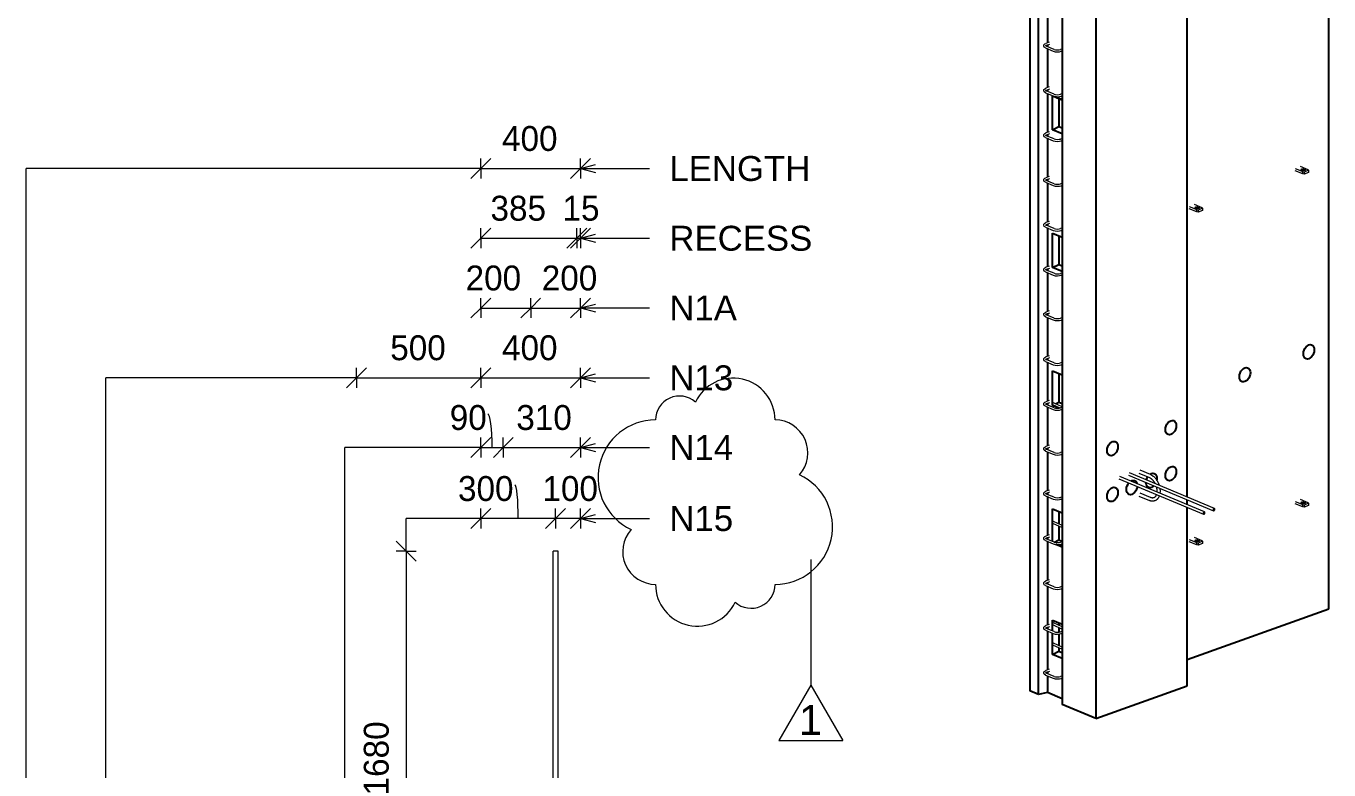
# Model space of a CAD drawing. Header units: millimetres. Extents: x -2992 to 12313, y -2035 to 19954.
# Drawn here: x 7079 to 12313, y 3842 to 6828 of the extents above; entities that cross this region are included whole.
import ezdxf

# ---------------------------------------------------------------- set-up
doc = ezdxf.new("R2010")
doc.units = ezdxf.units.MM
for name, color, linetype, lineweight in [('A-ANNO-DIMS', 211, 'Continuous', 9), ('A-ANNO-DIMS-40', 211, 'Continuous', 9), ('A-DETL-MBND', 5, 'Continuous', 18), ('A-GENM', 13, 'Continuous', 18), ('A-WALL', 113, 'Continuous', 25), ('G-ANNO-REVC', 71, 'Continuous', 9), ('G-ANNO-REVC-IDEN', 71, 'Continuous', 9), ('G-ANNO-TEXT', 231, 'Continuous', 9), ('S-RBAR', 171, 'Continuous', 18)]:
    doc.layers.add(name, color=color, linetype=linetype, lineweight=lineweight)
doc.styles.add('Arial_2', font='arial.ttf', dxfattribs={"height": 100})
doc.styles.add('Arial_3', font='arial.ttf', dxfattribs={"height": 120})
doc.styles.add('Nirmala UI Semilight_2', font='NirmalaS.ttf', dxfattribs={"height": 100})
doc.dimstyles.new('Arrow_Filled_-_2_5_NI_UI_2', dxfattribs={"dimscale": 304.8, "dimtxt": 104.736395, "dimasz": 0.262467, "dimexe": 0.131234, "dimexo": 0.0625, "dimgap": 0.131234, "dimtad": 1, "dimdec": 0, "dimzin": 0, "dimdsep": 46, "dimtxsty": 'Nirmala UI Semilight_2', "dimblk1": 'OBLIQUE', "dimblk2": 'OBLIQUE', "dimsah": 1, "dimcen": 0.09, "dimazin": 0, "dimtfac": 1, "dimtdec": 4, "dimtix": 1, "dimtmove": 1, "dimatfit": 3, "dimfxl": 0.131234, "dimfxlon": 1, "dimtvp": 1, "dimtolj": 1, "dimtzin": 0, "dimarcsym": 2})
doc.dimstyles.new('Arrow_Filled_-_2_5_NI_UI_3', dxfattribs={"dimscale": 304.8, "dimtxt": 104.736395, "dimasz": 0.262467, "dimexe": 0.131234, "dimexo": 0.0625, "dimgap": 0.131234, "dimtad": 1, "dimdec": 0, "dimzin": 0, "dimdsep": 46, "dimtxsty": 'Nirmala UI Semilight_2', "dimblk1": 'OBLIQUE', "dimblk2": 'OBLIQUE', "dimsah": 1, "dimcen": 0.09, "dimazin": 0, "dimtfac": 1, "dimtdec": 4, "dimtix": 1, "dimtmove": 0, "dimatfit": 3, "dimfxl": 0.131234, "dimfxlon": 1, "dimtvp": 1, "dimtolj": 1, "dimtzin": 0, "dimarcsym": 2})
doc.dimstyles.new('Arrow_Filled_-_2_5_NI_UI_4', dxfattribs={"dimscale": 304.8, "dimtxt": 104.736395, "dimasz": 0.262467, "dimexe": 0.131234, "dimexo": 0.0625, "dimgap": 0.131234, "dimtad": 1, "dimdec": 0, "dimzin": 0, "dimdsep": 46, "dimtxsty": 'Nirmala UI Semilight_2', "dimblk1": 'OBLIQUE', "dimblk2": 'OBLIQUE', "dimsah": 1, "dimcen": 0.09, "dimazin": 0, "dimtfac": 1, "dimtdec": 4, "dimtix": 1, "dimtmove": 2, "dimatfit": 3, "dimfxl": 0.131234, "dimfxlon": 1, "dimtvp": 1, "dimtolj": 1, "dimtzin": 0, "dimarcsym": 2})

# ---------------------------------------------------------------- blocks, each defined once
blk = doc.blocks.new('Rebar Bar - Part 3166313199-431004-3D Ortho')
at = {"layer": 'S-RBAR'}
for p, q in [((-11428.7, 8201.2), (-11441.6, 8196.6)), ((-11438.9, 8189.1), (-11426, 8193.7))]:
    blk.add_line(p, q, dxfattribs=at)
blk = doc.blocks.new('Rebar Bar - Part 2227165887-431004-3D Ortho')
at = {"layer": 'S-RBAR'}
for points in [[(-11442.9, 8178.2, 0), (-11447.9, 8181.2, 0), (-11450.4, 8185.3, 0), (-11449.8, 8190.5, 0), (-11446.3, 8194.3, 0), (-11441.6, 8196.6, 0)], [(-11442.7, 8186.8, 0), (-11441.5, 8187.9, 0), (-11438.9, 8189.1, 0)], [(-11442.7, 8187.5, 0), (-11441.5, 8186.4, 0), (-11439.8, 8185.6, 0)]]:
    blk.add_polyline3d(points, dxfattribs=at)
blk = doc.blocks.new('Rebar Bar - Part 981547073-431004-3D Ortho')
at = {"layer": 'S-RBAR'}
for p, q in [((-11442.9, 8178.2), (-11411.7, 8165.1)), ((-11408.6, 8172.5), (-11439.8, 8185.6))]:
    blk.add_line(p, q, dxfattribs=at)
blk = doc.blocks.new('Rebar Bar - Part 2227165887-V2-3D Ortho')
at = {"layer": 'S-RBAR'}
for points in [[(-11411.7, 8165.1, 0), (-11404.3, 8163, 0), (-11395.2, 8162.3, 0), (-11386.2, 8163.1, 0), (-11380.5, 8164.6, 0)], [(-11408.6, 8172.5, 0), (-11403.2, 8171, 0), (-11395.7, 8170.3, 0), (-11388, 8170.9, 0), (-11383.2, 8172.1, 0)]]:
    blk.add_polyline3d(points, dxfattribs=at)
blk = doc.blocks.new('Rebar Bar - Part 3131074535-431004-3D Ortho')
at = {"layer": 'S-RBAR'}
for p, q in [((-11376.4, 8174.6), (-11383.2, 8172.1)), ((-11380.5, 8164.6), (-11376.4, 8166.1))]:
    blk.add_line(p, q, dxfattribs=at)
blk = doc.blocks.new('Rebar Bar - Part 976996165-431004-3D Ortho')
at = {"layer": 'S-RBAR'}
for p, q in [((-11414.9, 4831.6), (-11376.4, 4814.1)), ((-11376.4, 4822.9), (-11410.4, 4838.3))]:
    blk.add_line(p, q, dxfattribs=at)
blk = doc.blocks.new('Rebar Bar - Part 976996165-V3-3D Ortho')
at = {"layer": 'S-RBAR'}
blk.add_line((-11376.4, 4741.6), (-11387.9, 4746.8), dxfattribs=at)
blk = doc.blocks.new('Rebar Bar - Part 976996165-V6-3D Ortho')
at = {"layer": 'S-RBAR'}
for p, q in [((-11414.9, 5308.1), (-11385.3, 5294.7)), ((-11376.4, 5299.4), (-11410.4, 5314.9))]:
    blk.add_line(p, q, dxfattribs=at)
blk = doc.blocks.new('Rebar Bar - Part 976996165-V7-3D Ortho')
at = {"layer": 'S-RBAR'}
blk.add_line((-11414.9, 6546), (-11376.4, 6528.5), dxfattribs=at)
blk = doc.blocks.new('Rebar Bar - Part 2012812560-431004-3D Ortho')
at = {"layer": 'S-RBAR'}
for p, q in [((-11378, 4874.8), (-11378, 4818.8)), ((-11378, 4815.6), (-11378, 4757.8)), ((-11378, 4749.3), (-11378, 4737.4)), ((-11378, 4427.7), (-11378, 4412)), ((-11378, 4408.9), (-11378, 4398.2)), ((-11378, 4389.7), (-11378, 4330.7)), ((-11378, 4327.4), (-11378, 4289.8))]:
    blk.add_line(p, q, dxfattribs=at)
blk = doc.blocks.new('RR spread anchor face based - RR-SA-2_5-150-1726819-3D Ortho')
at = {"layer": 'A-GENM'}
for p, q in [((-10866.1, 8385), (-10835.6, 8372.2)), ((-10835.6, 8363), (-10866.1, 8375.8)), ((-10813.5, 8380.1), (-10844.1, 8392.9)), ((-10836.8, 8377.3), (-10840.9, 8379)), ((-10830.6, 8382.7), (-10826.5, 8381)), ((-10830.3, 8371.4), (-10812, 8378)), ((-10812, 8378), (-10813.5, 8380.1)), ((-10812, 8378), (-10812, 8368.8)), ((-10835.6, 8372.2), (-10830.3, 8371.4)), ((-10835.6, 8363), (-10835.6, 8372.2)), ((-10830.3, 8362.2), (-10835.6, 8363)), ((-10830.3, 8371.4), (-10830.3, 8362.2)), ((-10812, 8368.8), (-10830.3, 8362.2))]:
    blk.add_line(p, q, dxfattribs=at)
for points in [[(-10840.9, 8379, 0), (-10841.9, 8379.6, 0), (-10842.6, 8380.3, 0), (-10842.7, 8381, 0), (-10842.4, 8381.7, 0), (-10841.7, 8382.3, 0), (-10840.5, 8382.8, 0), (-10839, 8383.3, 0), (-10837.3, 8383.5, 0), (-10835.5, 8383.6, 0), (-10833.7, 8383.4, 0), (-10832, 8383.1, 0), (-10830.6, 8382.7, 0)], [(-10824.7, 8379, 0), (-10825, 8378.3, 0), (-10825.7, 8377.7, 0), (-10826.9, 8377.2, 0), (-10828.4, 8376.7, 0), (-10830.1, 8376.5, 0), (-10831.9, 8376.4, 0), (-10833.7, 8376.6, 0), (-10835.4, 8376.8, 0), (-10836.8, 8377.3, 0)], [(-10826.5, 8381, 0), (-10825.5, 8380.4, 0), (-10824.8, 8379.7, 0)]]:
    blk.add_polyline3d(points, dxfattribs=at)
blk = doc.blocks.new('12_7Ø_ Lifting Insert_COLUMN - 12_9Ø Lifting insert-V10-3D Ortho')
at = {"layer": 'A-GENM'}
for p, q in [((-11067.5, 5032.7), (-11025.6, 5015.2)), ((-11020.7, 5026.9), (-11062.5, 5044.5)), ((-11067.5, 4940.6), (-11025.6, 4923)), ((-11020.7, 4934.7), (-11062.5, 4952.3))]:
    blk.add_line(p, q, dxfattribs=at)
for points in [[(-11020.7, 5026.9, 0), (-11019.1, 5026.2, 0), (-11017.5, 5025.4, 0), (-11015.9, 5024.5, 0), (-11014.3, 5023.5, 0), (-11012.8, 5022.5, 0), (-11011.2, 5021.4, 0), (-11009.8, 5020.3, 0), (-11008.3, 5019, 0), (-11006.8, 5017.7, 0), (-11005.4, 5016.4, 0), (-11004.1, 5015, 0), (-11002.7, 5013.5, 0), (-11001.4, 5012, 0), (-11000.1, 5010.4, 0), (-10998.9, 5008.8, 0), (-10997.7, 5007.1, 0), (-10996.5, 5005.3, 0), (-10995.4, 5003.6, 0), (-10994.3, 5001.8, 0), (-10993.2, 4999.9, 0), (-10992.2, 4998, 0), (-10991.3, 4996.1, 0), (-10990.3, 4994.2, 0), (-10989.5, 4992.2, 0), (-10988.7, 4990.2, 0), (-10987.9, 4988.2, 0), (-10987.2, 4986.2, 0), (-10986.6, 4984.3, 0)], [(-11025.6, 5015.2, 0), (-11024.5, 5014.7, 0), (-11023.4, 5014.2, 0), (-11022.3, 5013.5, 0), (-11021.1, 5012.8, 0), (-11020, 5012.1, 0), (-11018.9, 5011.3, 0), (-11017.7, 5010.4, 0), (-11016.6, 5009.4, 0), (-11015.5, 5008.4, 0), (-11014.4, 5007.4, 0), (-11013.3, 5006.2, 0), (-11012.2, 5005.1, 0), (-11011.1, 5003.8, 0), (-11010.1, 5002.5, 0), (-11009.1, 5001.2, 0), (-11008.1, 4999.8, 0), (-11007.1, 4998.4, 0), (-11006.1, 4996.9, 0), (-11005.2, 4995.4, 0), (-11004.3, 4993.8, 0), (-11003.5, 4992.2, 0), (-11003, 4991.2, 0)], [(-10998, 4978.3, 0), (-10997.6, 4976.8, 0), (-10997.2, 4975.1, 0), (-10996.8, 4973.3, 0), (-10996.5, 4971.5, 0), (-10996.2, 4969.8, 0), (-10996, 4968, 0), (-10995.8, 4966.3, 0), (-10995.7, 4964.6, 0), (-10995.6, 4962.9, 0), (-10995.5, 4961.2, 0), (-10995.5, 4959.5, 0), (-10995.6, 4957.9, 0), (-10995.7, 4957.3, 0)], [(-10983.8, 4972.4, 0), (-10983.7, 4971.6, 0), (-10983.4, 4969.5, 0), (-10983.2, 4967.5, 0), (-10983, 4965.4, 0), (-10982.9, 4963.3, 0), (-10982.8, 4961.3, 0), (-10982.9, 4959.3, 0), (-10982.9, 4957.2, 0), (-10983.1, 4955.3, 0), (-10983.3, 4953.3, 0), (-10983.4, 4952.1, 0)], [(-10985.7, 4942.2, 0), (-10986.4, 4940.5, 0), (-10987, 4938.9, 0), (-10987.8, 4937.2, 0), (-10988.6, 4935.7, 0), (-10989.5, 4934.2, 0), (-10990.5, 4932.7, 0), (-10991.5, 4931.3, 0), (-10992.6, 4930, 0), (-10993.7, 4928.8, 0), (-10994.9, 4927.6, 0), (-10996.2, 4926.5, 0), (-10997.5, 4925.4, 0), (-10998.9, 4924.5, 0), (-11000.3, 4923.6, 0), (-11001.8, 4922.9, 0), (-11003.3, 4922.2, 0), (-11004.8, 4921.7, 0), (-11006.4, 4921.2, 0), (-11008.1, 4920.8, 0), (-11009.7, 4920.6, 0), (-11011.4, 4920.4, 0), (-11013, 4920.4, 0), (-11014.7, 4920.4, 0), (-11016.4, 4920.6, 0), (-11018.1, 4920.8, 0), (-11019.7, 4921.1, 0), (-11021.4, 4921.5, 0), (-11023.1, 4922.1, 0), (-11024.7, 4922.7, 0), (-11025.6, 4923, 0)], [(-10997.5, 4947.2, 0), (-10997.7, 4946.4, 0), (-10998.2, 4945.2, 0), (-10998.7, 4944, 0), (-10999.2, 4942.9, 0), (-10999.7, 4941.8, 0), (-11000.3, 4940.9, 0), (-11000.9, 4939.9, 0), (-11001.5, 4939.1, 0), (-11002.2, 4938.3, 0), (-11002.9, 4937.5, 0), (-11003.5, 4936.9, 0), (-11004.2, 4936.3, 0), (-11005, 4935.7, 0), (-11005.7, 4935.2, 0), (-11006.4, 4934.8, 0), (-11007.2, 4934.4, 0), (-11008, 4934, 0), (-11008.8, 4933.7, 0), (-11009.6, 4933.5, 0), (-11010.4, 4933.3, 0), (-11011.3, 4933.2, 0), (-11012.2, 4933.1, 0), (-11013.1, 4933.1, 0), (-11014, 4933.1, 0), (-11015, 4933.2, 0), (-11015.9, 4933.3, 0), (-11016.9, 4933.5, 0), (-11018, 4933.8, 0), (-11019, 4934.1, 0), (-11020.1, 4934.5, 0), (-11020.7, 4934.7, 0)]]:
    blk.add_polyline3d(points, dxfattribs=at)
blk = doc.blocks.new('Rebar Bar - Part 512141980-431004-3D Ortho')
at = {"layer": 'S-RBAR'}
for p, q in [((-11109.1, 5024.9), (-10768.3, 4882)), ((-10764.4, 4891.2), (-11105.2, 5034.1))]:
    blk.add_line(p, q, dxfattribs=at)
for points in [[(-10762.7, 4887.9, 0), (-10762.8, 4889.1, 0), (-10763.2, 4890, 0), (-10763.7, 4890.8, 0), (-10764.5, 4891.3, 0), (-10765.4, 4891.4, 0), (-10766.3, 4891.2, 0), (-10767.3, 4890.7, 0), (-10768.2, 4889.9, 0), (-10768.9, 4888.9, 0), (-10769.5, 4887.8, 0), (-10769.9, 4886.5, 0), (-10770, 4885.3, 0)], [(-10770, 4885.3, 0), (-10769.9, 4884.1, 0), (-10769.5, 4883.2, 0), (-10768.9, 4882.4, 0), (-10768.2, 4882, 0), (-10767.3, 4881.8, 0), (-10766.3, 4882, 0), (-10765.4, 4882.5, 0), (-10764.5, 4883.3, 0), (-10763.7, 4884.3, 0), (-10763.2, 4885.4, 0), (-10762.8, 4886.7, 0), (-10762.7, 4887.9, 0)]]:
    blk.add_polyline3d(points, dxfattribs=at)
blk = doc.blocks.new('DIMBLOCK70-Elevation Right Copy 1')
at = {"layer": 'A-ANNO-DIMS-40'}
for p, q in [((8906.1, 5135.8), (8866.1, 5095.8)), ((8906.1, 5135.8), (8946.1, 5175.8)), ((8906.1, 5135.8), (8906.1, 5175.8)), ((8906.1, 5135.8), (8996.1, 5135.8)), ((8906.1, 5135.8), (8906.1, 5095.8)), ((8996.1, 5135.8), (8956.1, 5095.8)), ((8996.1, 5135.8), (9036.1, 5175.8)), ((8996.1, 5135.8), (8996.1, 5175.8)), ((8996.1, 5135.8), (8996.1, 5095.8))]:
    blk.add_line(p, q, dxfattribs=at)
blk.add_ellipse((8933.3, 5135.8), major_axis=(0, 135.2), ratio=0.13197, start_param=4.712389, end_param=6.283185, dxfattribs=at)
at = {"layer": 'A-ANNO-DIMS-40', "color": 0, "insert": (8780.9, 5306.3), "char_height": 100, "width": 182.813, "attachment_point": 1, "line_spacing_factor": 1.142579, "style": 'Nirmala UI Semilight_2'}
blk.add_mtext('90', dxfattribs=at)
blk = doc.blocks.new('_Oblique')
at = {"color": 0, "linetype": 'ByBlock', "lineweight": -2}
blk.add_line((-0.5, -0.5), (0.5, 0.5), dxfattribs=at)
blk = doc.blocks.new('DIMBLOCK71-Elevation Right Copy 1')
at = {"layer": 'A-ANNO-DIMS-40'}
for p, q in [((8996.1, 5135.8), (8956.1, 5095.8)), ((8996.1, 5135.8), (9036.1, 5175.8)), ((8996.1, 5135.8), (8996.1, 5175.8)), ((8996.1, 5135.8), (9306.1, 5135.8)), ((8996.1, 5135.8), (8996.1, 5095.8)), ((9306.1, 5135.8), (9266.1, 5095.8)), ((9306.1, 5135.8), (9346.1, 5175.8)), ((9306.1, 5135.8), (9306.1, 5175.8)), ((9306.1, 5135.8), (9306.1, 5095.8))]:
    blk.add_line(p, q, dxfattribs=at)
at = {"layer": 'A-ANNO-DIMS-40', "color": 0, "insert": (9048.3, 5306.3), "char_height": 100, "width": 246.797, "attachment_point": 1, "line_spacing_factor": 1.142579, "style": 'Nirmala UI Semilight_2'}
blk.add_mtext('310', dxfattribs=at)
blk = doc.blocks.new('DIMBLOCK73-Elevation Right Copy 1')
at = {"layer": 'A-ANNO-DIMS-40'}
for p, q in [((8906.1, 5695.8), (8946.1, 5735.8)), ((8906.1, 5695.8), (8906.1, 5735.8)), ((9106.2, 5695.8), (9146.2, 5735.8)), ((9106.2, 5695.8), (9106.2, 5735.8)), ((8906.1, 5695.8), (8866.1, 5655.8)), ((8906.1, 5695.8), (9106.2, 5695.8)), ((8906.1, 5695.8), (8906.1, 5655.8)), ((9106.2, 5695.8), (9066.2, 5655.8)), ((9106.2, 5695.8), (9106.2, 5655.8))]:
    blk.add_line(p, q, dxfattribs=at)
at = {"layer": 'A-ANNO-DIMS-40', "color": 0, "insert": (8844.6, 5866.3), "char_height": 100, "width": 274.219, "attachment_point": 1, "line_spacing_factor": 1.142579, "style": 'Nirmala UI Semilight_2'}
blk.add_mtext('200', dxfattribs=at)
blk = doc.blocks.new('DIMBLOCK74-Elevation Right Copy 1')
at = {"layer": 'A-ANNO-DIMS-40'}
for p, q in [((9106.2, 5695.8), (9146.2, 5735.8)), ((9106.2, 5695.8), (9106.2, 5735.8)), ((9306.1, 5695.8), (9346.1, 5735.8)), ((9306.1, 5695.8), (9306.1, 5735.8)), ((9106.2, 5695.8), (9066.2, 5655.8)), ((9106.2, 5695.8), (9306.1, 5695.8)), ((9106.2, 5695.8), (9106.2, 5655.8)), ((9306.1, 5695.8), (9266.1, 5655.8)), ((9306.1, 5695.8), (9306.1, 5655.8))]:
    blk.add_line(p, q, dxfattribs=at)
at = {"layer": 'A-ANNO-DIMS-40', "color": 0, "insert": (9150.5, 5866.3), "char_height": 100, "width": 274.219, "attachment_point": 1, "line_spacing_factor": 1.142579, "style": 'Nirmala UI Semilight_2'}
blk.add_mtext('200', dxfattribs=at)
blk = doc.blocks.new('DIMBLOCK88-Elevation Right Copy 1')
at = {"layer": 'A-ANNO-DIMS-40'}
for p, q in [((8906.1, 5975.8), (8866.1, 5935.8)), ((8906.1, 5975.8), (8946.1, 6015.8)), ((8906.1, 5975.8), (8906.1, 6015.8)), ((8906.1, 5975.8), (9291.1, 5975.8)), ((8906.1, 5975.8), (8906.1, 5935.8)), ((9291.1, 5975.8), (9251.1, 5935.8)), ((9291.1, 5975.8), (9331.1, 6015.8)), ((9291.1, 5975.8), (9291.1, 6015.8)), ((9291.1, 5975.8), (9291.1, 5935.8))]:
    blk.add_line(p, q, dxfattribs=at)
at = {"layer": 'A-ANNO-DIMS-40', "color": 0, "insert": (8944.6, 6146.3), "char_height": 100, "width": 274.219, "attachment_point": 1, "line_spacing_factor": 1.142579, "style": 'Nirmala UI Semilight_2'}
blk.add_mtext('385', dxfattribs=at)
blk = doc.blocks.new('DIMBLOCK89-Elevation Right Copy 1')
at = {"layer": 'A-ANNO-DIMS-40'}
for p, q in [((9291.1, 5975.8), (9251.1, 5935.8)), ((9306.1, 5975.8), (9266.1, 5935.8)), ((9291.1, 5975.8), (9331.1, 6015.8)), ((9291.1, 5975.8), (9291.1, 6015.8)), ((9291.1, 5975.8), (9306.1, 5975.8)), ((9291.1, 5975.8), (9291.1, 5935.8)), ((9306.1, 5975.8), (9346.1, 6015.8)), ((9306.1, 5975.8), (9306.1, 6015.8)), ((9306.1, 5975.8), (9306.1, 5935.8))]:
    blk.add_line(p, q, dxfattribs=at)
at = {"layer": 'A-ANNO-DIMS-40', "color": 0, "insert": (9233.9, 6146.3), "char_height": 100, "width": 155.391, "attachment_point": 1, "line_spacing_factor": 1.142579, "style": 'Nirmala UI Semilight_2'}
blk.add_mtext('15', dxfattribs=at)
blk = doc.blocks.new('DIMBLOCK93-Elevation Right Copy 1')
at = {"layer": 'A-ANNO-DIMS-40'}
for p, q in [((8406.1, 5415.8), (8446.1, 5455.8)), ((8406.1, 5415.8), (8406.1, 5455.8)), ((8906.1, 5415.8), (8946.1, 5455.8)), ((8906.1, 5415.8), (8906.1, 5455.8)), ((8406.1, 5415.8), (8366.1, 5375.8)), ((8406.1, 5415.8), (8906.1, 5415.8)), ((8406.1, 5415.8), (8406.1, 5375.8)), ((8906.1, 5415.8), (8866.1, 5375.8)), ((8906.1, 5415.8), (8906.1, 5375.8))]:
    blk.add_line(p, q, dxfattribs=at)
at = {"layer": 'A-ANNO-DIMS-40', "color": 0, "insert": (8541.9, 5586.3), "char_height": 100, "width": 274.219, "attachment_point": 1, "line_spacing_factor": 1.142579, "style": 'Nirmala UI Semilight_2'}
blk.add_mtext('500', dxfattribs=at)
blk = doc.blocks.new('DIMBLOCK94-Elevation Right Copy 1')
at = {"layer": 'A-ANNO-DIMS-40'}
for p, q in [((8906.1, 5415.8), (8946.1, 5455.8)), ((8906.1, 5415.8), (8906.1, 5455.8)), ((9306.1, 5415.8), (9346.1, 5455.8)), ((9306.1, 5415.8), (9306.1, 5455.8)), ((8906.1, 5415.8), (8866.1, 5375.8)), ((8906.1, 5415.8), (9306.1, 5415.8)), ((8906.1, 5415.8), (8906.1, 5375.8)), ((9306.1, 5415.8), (9266.1, 5375.8)), ((9306.1, 5415.8), (9306.1, 5375.8))]:
    blk.add_line(p, q, dxfattribs=at)
at = {"layer": 'A-ANNO-DIMS-40', "color": 0, "insert": (8990.9, 5586.3), "char_height": 100, "width": 276.504, "attachment_point": 1, "line_spacing_factor": 1.142579, "style": 'Nirmala UI Semilight_2'}
blk.add_mtext('400', dxfattribs=at)
blk = doc.blocks.new('DIMBLOCK95-Elevation Right Copy 1')
at = {"layer": 'A-ANNO-DIMS-40'}
for p, q in [((8906.1, 6255.8), (8946.1, 6295.8)), ((8906.1, 6255.8), (8906.1, 6295.8)), ((9306.1, 6255.8), (9346.1, 6295.8)), ((9306.1, 6255.8), (9306.1, 6295.8)), ((8906.1, 6255.8), (8866.1, 6215.8)), ((8906.1, 6255.8), (9306.1, 6255.8)), ((8906.1, 6255.8), (8906.1, 6215.8)), ((9306.1, 6255.8), (9266.1, 6215.8)), ((9306.1, 6255.8), (9306.1, 6215.8))]:
    blk.add_line(p, q, dxfattribs=at)
at = {"layer": 'A-ANNO-DIMS-40', "color": 0, "insert": (8990.9, 6426.3), "char_height": 100, "width": 276.504, "attachment_point": 1, "line_spacing_factor": 1.142579, "style": 'Nirmala UI Semilight_2'}
blk.add_mtext('400', dxfattribs=at)
blk = doc.blocks.new('DIMBLOCK97-Elevation Right Copy 1')
at = {"layer": 'A-ANNO-DIMS-40'}
for p, q in [((8606.1, 4720), (8566.1, 4760)), ((8606.1, 4720), (8566.1, 4720)), ((8606.1, 4720), (8606.1, 3040)), ((8606.1, 4720), (8646.1, 4680)), ((8606.1, 4720), (8646.1, 4720)), ((8606.1, 3040), (8566.1, 3080)), ((8606.1, 3040), (8566.1, 3040)), ((8606.1, 3040), (8646.1, 3000)), ((8606.1, 3040), (8646.1, 3040))]:
    blk.add_line(p, q, dxfattribs=at)
at = {"layer": 'A-ANNO-DIMS-40', "color": 0, "insert": (8435.7, 3739.1), "char_height": 100, "width": 338.203, "attachment_point": 1, "rotation": 90, "line_spacing_factor": 1.142579, "style": 'Nirmala UI Semilight_2'}
blk.add_mtext('1680', dxfattribs=at)
blk = doc.blocks.new('DIMBLOCK99-Elevation Right Copy 1')
at = {"layer": 'A-ANNO-DIMS-40'}
for p, q in [((9206.1, 4850.7), (9246.1, 4890.7)), ((9206.1, 4850.7), (9206.1, 4890.7)), ((9306.1, 4850.7), (9346.1, 4890.7)), ((9306.1, 4850.7), (9306.1, 4890.7)), ((9206.1, 4850.7), (9166.1, 4810.7)), ((9306.1, 4850.7), (9206.1, 4850.7)), ((9206.1, 4850.7), (9206.1, 4810.7)), ((9306.1, 4850.7), (9266.1, 4810.7)), ((9306.1, 4850.7), (9306.1, 4810.7))]:
    blk.add_line(p, q, dxfattribs=at)
at = {"layer": 'A-ANNO-DIMS-40', "color": 0, "insert": (9153.3, 5021.2), "char_height": 100, "width": 246.797, "attachment_point": 1, "line_spacing_factor": 1.142579, "style": 'Nirmala UI Semilight_2'}
blk.add_mtext('100', dxfattribs=at)
blk = doc.blocks.new('DIMBLOCK100-Elevation Right Copy 1')
at = {"layer": 'A-ANNO-DIMS-40'}
for p, q in [((8906.1, 4850.7), (8946.1, 4890.7)), ((8906.1, 4850.7), (8906.1, 4890.7)), ((9206.1, 4850.7), (9246.1, 4890.7)), ((9206.1, 4850.7), (9206.1, 4890.7)), ((8906.1, 4850.7), (8866.1, 4810.7)), ((9206.1, 4850.7), (8906.1, 4850.7)), ((8906.1, 4850.7), (8906.1, 4810.7)), ((9206.1, 4850.7), (9166.1, 4810.7)), ((9206.1, 4850.7), (9206.1, 4810.7))]:
    blk.add_line(p, q, dxfattribs=at)
blk.add_ellipse((9042.6, 4850.7), major_axis=(0, 135.2), ratio=0.100063, start_param=4.712389, end_param=6.283185, dxfattribs=at)
at = {"layer": 'A-ANNO-DIMS-40', "color": 0, "insert": (8814.1, 5021.2), "char_height": 100, "width": 274.219, "attachment_point": 1, "line_spacing_factor": 1.142579, "style": 'Nirmala UI Semilight_2'}
blk.add_mtext('300', dxfattribs=at)
blk = doc.blocks.new('Family - ___-3173298-Elevation Right Copy 1')
at = {"layer": 'G-ANNO-REVC'}
for centre, radius, start, end in [((18749, 5246.5), 168, 0, 154.7912), ((18533, 5246.5), 96, 48.1897, 180), ((18437, 5015.5), 231, 90, 244.7912), ((18917, 5114.5), 132, 318.1897, 90), ((18917, 4817.5), 231, 270, 64.7912), ((18437, 4718.5), 132, 138.1897, 270), ((18605, 4586.5), 168, 180, 334.7912), ((18821, 4586.5), 96, 228.1897, 0)]:
    blk.add_arc(centre, radius, start, end, dxfattribs=at)
blk = doc.blocks.new('M_Revision Tag - M_Revision Tag-33754-Elevation Right Copy 1')
at = {"layer": 'G-ANNO-REVC-IDEN'}
for p, q in [((19061, 4182.4), (18932.7, 3960.1)), ((19061, 4182.4), (19189.3, 3960.1)), ((18932.7, 3960.1), (19189.3, 3960.1))]:
    blk.add_line(p, q, dxfattribs=at)

msp = doc.modelspace()

# ---------------------------------------------------------------- linework, layer by layer
at = {"layer": 'A-DETL-MBND'}
for p, q in [((7078.9, 3030), (7078.9, 6255.8)), ((8906.1, 6255.8), (7078.9, 6255.8)), ((7398.9, 3030), (7398.9, 5415.8)), ((8406.1, 5415.8), (7398.9, 5415.8)), ((8906.1, 5135.8), (8358.9, 5135.8)), ((8358.9, 3475.8), (8358.9, 5135.8)), ((8606.1, 4720), (8606.1, 4850.7)), ((8906.1, 4850.7), (8606.1, 4850.7))]:
    msp.add_line(p, q, dxfattribs=at)
at = {"layer": 'A-WALL'}
for p, q in [((12312.9, 4488.7), (12312.9, 9056.4)), ((11111.9, 8247), (11111.9, 4158.7)), ((11145.9, 4144.4), (11145.9, 8232.8)), ((11743.8, 4936.9), (11743.8, 8267.6)), ((11240.9, 8192.9), (11240.9, 4104.6)), ((11376.7, 8136), (11376.7, 4047.7)), ((11182, 6916.4), (11182, 6760.5)), ((11182, 6752), (11182, 6745.2)), ((11182, 6736.5), (11182, 6580.7)), ((11182, 6572.2), (11182, 6565.4)), ((11182, 6556.6), (11182, 6400.9)), ((11202.4, 6411.3), (11202.4, 6548)), ((11213.8, 6544.8), (11240.9, 6533.4)), ((11227.5, 6534.6), (11227.5, 6424.2)), ((11182, 6392.4), (11182, 6385.8)), ((11202.4, 6411.3), (11227.5, 6424.2)), ((11240.9, 6395.1), (11202.4, 6411.3)), ((11227.5, 6424.2), (11240.9, 6418.6)), ((11182, 6377), (11182, 6221.1)), ((11182, 6212.6), (11182, 6206)), ((11182, 6197.2), (11182, 6041.3)), ((11182, 6032.8), (11182, 6026.1)), ((11182, 6017.4), (11182, 5861.5)), ((11202.4, 5858.2), (11202.4, 5996.5)), ((11202.4, 5996.5), (11240.9, 5980.3)), ((11227.5, 5985.9), (11227.5, 5871.1)), ((11202.4, 5858.2), (11227.5, 5871.1)), ((11227.5, 5871.1), (11240.9, 5865.5)), ((11182, 5853), (11182, 5849.9)), ((11182, 5849.6), (11182, 5846.2)), ((11182, 5837.6), (11182, 5681.7)), ((11240.9, 5842), (11202.4, 5858.2)), ((11182, 5673.1), (11182, 5671.1)), ((11182, 5671), (11182, 5666.4)), ((11182, 5657.8), (11182, 5501.9)), ((11182, 5493.4), (11182, 5486.6)), ((11182, 5478), (11182, 5322.1)), ((11202.4, 5305.1), (11202.4, 5443.4)), ((11202.4, 5443.4), (11240.9, 5427.2)), ((11227.5, 5432.8), (11227.5, 5318)), ((11182, 5313.5), (11182, 5306.8)), ((11182, 5298.2), (11182, 5142.5)), ((11202.4, 5305.1), (11205.6, 5306.8)), ((11228.8, 5294), (11202.4, 5305.1)), ((11214.6, 5311.4), (11227.5, 5318)), ((11227.5, 5318), (11240.9, 5312.4)), ((11240.9, 5288.9), (11240.5, 5289.1)), ((11182, 5133.8), (11182, 5127)), ((11182, 5118.4), (11182, 4966)), ((11594.2, 5028.1), (11599.9, 5031.1)), ((11517.5, 5001.1), (11521.3, 5002.9)), ((11182, 4965.7), (11182, 4963.8)), ((11182, 4963.6), (11182, 4962.5)), ((11182, 4954), (11182, 4947.2)), ((11182, 4938.6), (11182, 4782.7)), ((11743.8, 4906), (11743.8, 4926.1)), ((11202.4, 4758.9), (11202.4, 4890.3)), ((11202.4, 4890.3), (11240.9, 4874.1)), ((11227.5, 4879.7), (11227.5, 4828.9)), ((11743.8, 4179.2), (11743.8, 4895.2)), ((11227.5, 4820.3), (11227.5, 4764.9)), ((11182, 4774.2), (11182, 4767.7)), ((11210, 4755.9), (11227.5, 4764.9)), ((11227.5, 4764.9), (11239.3, 4760)), ((11182, 4758.8), (11182, 4602.9)), ((11240.9, 4735.8), (11215.3, 4746.6)), ((11182, 4594.4), (11182, 4587.6)), ((11182, 4579), (11182, 4423.1)), ((11743.8, 4284.8), (12312.9, 4488.7)), ((11182, 4414.6), (11182, 4407.8)), ((11182, 4399.2), (11182, 4243.3)), ((11202.4, 4399.3), (11202.4, 4443.2)), ((11202.4, 4443.2), (11240.9, 4427)), ((11227.5, 4432.6), (11227.5, 4422.2)), ((11227.5, 4413.5), (11227.5, 4394.8)), ((11202.4, 4304.9), (11202.4, 4390.7)), ((11227.5, 4387), (11227.5, 4340.8)), ((11202.4, 4304.9), (11227.5, 4317.8)), ((11240.9, 4288.7), (11202.4, 4304.9)), ((11227.5, 4332.2), (11227.5, 4317.8)), ((11227.5, 4317.8), (11239.3, 4312.9)), ((11182, 4234.8), (11182, 4228)), ((11182, 4219.4), (11182, 4152.1)), ((11145.9, 4144.4), (11111.9, 4158.7)), ((11182, 4152.1), (11145.9, 4144.4)), ((11240.9, 4127.4), (11182, 4152.1)), ((11376.7, 4047.7), (11743.8, 4179.2)), ((11376.7, 4047.7), (11240.9, 4104.6))]:
    msp.add_line(p, q, dxfattribs=at)
for points in [[(12232.1, 5547.6, 0), (12237.8, 5548.7, 0), (12243.2, 5547.8, 0), (12247.7, 5545, 0), (12251.2, 5540.6, 0), (12253.4, 5534.7, 0), (12254.2, 5527.8, 0), (12253.4, 5520.4, 0), (12251.2, 5512.9, 0), (12247.7, 5505.9, 0), (12243.2, 5499.9, 0), (12237.8, 5495.2, 0), (12232.1, 5492.2, 0)], [(12232.1, 5492.2, 0), (12226.4, 5491.1, 0), (12221.1, 5492, 0), (12216.6, 5494.8, 0), (12213.1, 5499.2, 0), (12210.9, 5505.1, 0), (12210.1, 5512, 0), (12210.9, 5519.4, 0), (12213.1, 5526.9, 0), (12216.6, 5533.9, 0), (12221.1, 5539.9, 0), (12226.4, 5544.6, 0), (12232.1, 5547.6, 0)], [(11975.2, 5400.2, 0), (11969.5, 5399.1, 0), (11964.1, 5399.9, 0), (11959.6, 5402.7, 0), (11956.1, 5407.1, 0), (11953.9, 5413, 0), (11953.1, 5419.9, 0), (11953.9, 5427.3, 0), (11956.1, 5434.8, 0), (11959.6, 5441.8, 0), (11964.1, 5447.8, 0), (11969.5, 5452.5, 0), (11975.2, 5455.5, 0)], [(11975.2, 5455.5, 0), (11980.9, 5456.6, 0), (11986.2, 5455.7, 0), (11990.7, 5452.9, 0), (11994.2, 5448.5, 0), (11996.4, 5442.6, 0), (11997.2, 5435.7, 0), (11996.4, 5428.3, 0), (11994.2, 5420.8, 0), (11990.7, 5413.8, 0), (11986.2, 5407.8, 0), (11980.9, 5403.1, 0), (11975.2, 5400.2, 0)], [(11677.7, 5188, 0), (11672, 5186.9, 0), (11666.7, 5187.8, 0), (11662.1, 5190.5, 0), (11658.6, 5195, 0), (11656.4, 5200.9, 0), (11655.7, 5207.8, 0), (11656.4, 5215.2, 0), (11658.6, 5222.6, 0), (11662.1, 5229.6, 0), (11666.7, 5235.7, 0), (11672, 5240.3, 0), (11677.7, 5243.3, 0)], [(11677.7, 5243.3, 0), (11683.4, 5244.4, 0), (11688.7, 5243.6, 0), (11693.3, 5240.8, 0), (11696.8, 5236.3, 0), (11699, 5230.4, 0), (11699.7, 5223.5, 0), (11699, 5216.1, 0), (11696.8, 5208.7, 0), (11693.3, 5201.7, 0), (11688.7, 5195.7, 0), (11683.4, 5191, 0), (11677.7, 5188, 0)], [(11443.5, 5104.1, 0), (11437.8, 5103, 0), (11432.5, 5103.8, 0), (11427.9, 5106.6, 0), (11424.4, 5111.1, 0), (11422.2, 5116.9, 0), (11421.5, 5123.8, 0), (11422.2, 5131.3, 0), (11424.4, 5138.7, 0), (11427.9, 5145.7, 0), (11432.5, 5151.7, 0), (11437.8, 5156.4, 0), (11443.5, 5159.4, 0)], [(11443.5, 5159.4, 0), (11449.2, 5160.5, 0), (11454.5, 5159.6, 0), (11459.1, 5156.9, 0), (11462.6, 5152.4, 0), (11464.8, 5146.5, 0), (11465.5, 5139.6, 0), (11464.8, 5132.2, 0), (11462.6, 5124.7, 0), (11459.1, 5117.7, 0), (11454.5, 5111.7, 0), (11449.2, 5107.1, 0), (11443.5, 5104.1, 0)], [(11599.9, 5031.1, 0), (11605.6, 5032.2, 0), (11610.9, 5031.3, 0), (11615.5, 5028.5, 0), (11619, 5024.1, 0), (11621.2, 5018.2, 0), (11621.9, 5011.3, 0), (11621.2, 5004.1, 0)], [(11677.7, 5003.6, 0), (11672, 5002.5, 0), (11666.7, 5003.4, 0), (11662.1, 5006.2, 0), (11658.6, 5010.6, 0), (11656.4, 5016.5, 0), (11655.7, 5023.4, 0), (11656.4, 5030.8, 0), (11658.6, 5038.3, 0), (11662.1, 5045.3, 0), (11666.7, 5051.3, 0), (11672, 5056, 0), (11677.7, 5058.9, 0)], [(11677.7, 5058.9, 0), (11683.4, 5060, 0), (11688.7, 5059.2, 0), (11693.3, 5056.4, 0), (11696.8, 5052, 0), (11699, 5046.1, 0), (11699.7, 5039.2, 0), (11699, 5031.8, 0), (11696.8, 5024.3, 0), (11693.3, 5017.3, 0), (11688.7, 5011.3, 0), (11683.4, 5006.6, 0), (11677.7, 5003.6, 0)], [(11443.5, 4919.7, 0), (11437.8, 4918.6, 0), (11432.5, 4919.5, 0), (11427.9, 4922.2, 0), (11424.4, 4926.7, 0), (11422.2, 4932.6, 0), (11421.5, 4939.5, 0), (11422.2, 4946.9, 0), (11424.4, 4954.3, 0), (11427.9, 4961.3, 0), (11432.5, 4967.4, 0), (11437.8, 4972, 0), (11443.5, 4975, 0)], [(11443.5, 4975, 0), (11449.2, 4976.1, 0), (11454.5, 4975.3, 0), (11459.1, 4972.5, 0), (11462.6, 4968, 0), (11464.8, 4962.1, 0), (11465.5, 4955.2, 0), (11464.8, 4947.8, 0), (11462.6, 4940.4, 0), (11459.1, 4933.4, 0), (11454.5, 4927.4, 0), (11449.2, 4922.7, 0), (11443.5, 4919.7, 0)], [(11521.3, 4947.6, 0), (11515.6, 4946.5, 0), (11510.3, 4947.3, 0), (11505.7, 4950.1, 0), (11502.2, 4954.6, 0), (11500, 4960.5, 0), (11499.3, 4967.4, 0), (11500, 4974.8, 0), (11502.2, 4982.2, 0), (11505.7, 4989.2, 0), (11509.1, 4993.8, 0)], [(11521.3, 5002.9, 0), (11527, 5004, 0), (11532.3, 5003.1, 0), (11536.9, 5000.4, 0), (11540.4, 4995.9, 0), (11542.5, 4990.5, 0)], [(11543.2, 4979.4, 0), (11542.6, 4975.7, 0), (11540.4, 4968.3, 0), (11536.9, 4961.3, 0), (11532.3, 4955.2, 0), (11527, 4950.6, 0), (11521.3, 4947.6, 0)], [(11599.9, 4975.7, 0), (11594.2, 4974.6, 0), (11588.9, 4975.5, 0), (11584.3, 4978.3, 0), (11580.8, 4982.7, 0), (11578.6, 4988.6, 0), (11577.9, 4995.5, 0)], [(11579.3, 5005.9, 0), (11580.8, 5010.4, 0), (11584.3, 5017.4, 0), (11584.8, 5018.1, 0)], [(11609.8, 4982.3, 0), (11605.6, 4978.7, 0), (11599.9, 4975.7, 0)]]:
    msp.add_polyline3d(points, dxfattribs=at)
at = {"layer": 'G-ANNO-REVC-IDEN'}
msp.add_line((10231.7, 4685.9), (10231.7, 4182.4), dxfattribs=at)
at = {"layer": 'G-ANNO-TEXT', "color": 10}
for p, q in [((9306, 6255.9), (9366, 6271.9)), ((9306, 6255.9), (9366, 6239.8)), ((9306, 6255.9), (9583.1, 6255.9)), ((9306, 5975.9), (9366, 5991.9)), ((9306, 5975.9), (9366, 5959.8)), ((9306, 5975.9), (9583.1, 5975.9)), ((9306, 5695.9), (9366, 5711.9)), ((9306, 5695.9), (9366, 5679.8)), ((9306, 5695.9), (9583.1, 5695.9)), ((9306.1, 5415.6), (9366.1, 5431.6)), ((9306.1, 5415.6), (9366.1, 5399.5)), ((9306.1, 5415.6), (9583.2, 5415.6)), ((9306.1, 5135.6), (9366.1, 5151.6)), ((9306.1, 5135.6), (9366.1, 5119.5)), ((9306.1, 5135.6), (9583.2, 5135.6)), ((9306.1, 4850.5), (9366.1, 4866.6)), ((9306.1, 4850.5), (9366.1, 4834.4)), ((9306.1, 4850.5), (9583.2, 4850.5))]:
    msp.add_line(p, q, dxfattribs=at)
at = {"layer": 'S-RBAR'}
for p, q in [((9216.1, 4720), (9196.1, 4720)), ((9196.1, 3040), (9196.1, 4720)), ((9216.1, 3040), (9216.1, 4720))]:
    msp.add_line(p, q, dxfattribs=at)

# ---------------------------------------------------------------- block references
at = {"layer": 'A-GENM'}
for name, p in [('RR spread anchor face based - RR-SA-2_5-150-1726819-3D Ortho', (23043.2, -2129)), ('RR spread anchor face based - RR-SA-2_5-150-1726819-3D Ortho', (22617.3, -2281.6)), ('12_7Ø_ Lifting Insert_COLUMN - 12_9Ø Lifting insert-V10-3D Ortho', (22617.3, 0)), ('RR spread anchor face based - RR-SA-2_5-150-1726819-3D Ortho', (23043.2, -3465.7)), ('RR spread anchor face based - RR-SA-2_5-150-1726819-3D Ortho', (22617.3, -3618.3))]:
    msp.add_blockref(name, p, dxfattribs=at)
at = {"layer": 'G-ANNO-REVC'}
msp.add_blockref('Family - ___-3173298-Elevation Right Copy 1', (-8829.3, 0), dxfattribs=at)
at = {"layer": 'G-ANNO-REVC-IDEN'}
msp.add_blockref('M_Revision Tag - M_Revision Tag-33754-Elevation Right Copy 1', (-8829.3, 0), dxfattribs=at)
at = {"layer": 'S-RBAR'}
for name, p in [('Rebar Bar - Part 2227165887-431004-3D Ortho', (22617.3, -1438.4)), ('Rebar Bar - Part 3166313199-431004-3D Ortho', (22617.3, -1438.4)), ('Rebar Bar - Part 981547073-431004-3D Ortho', (22617.3, -1438.4)), ('Rebar Bar - Part 2227165887-V2-3D Ortho', (22617.3, -1438.4)), ('Rebar Bar - Part 3131074535-431004-3D Ortho', (22617.3, -1438.4)), ('Rebar Bar - Part 2227165887-431004-3D Ortho', (22617.3, -1618.2)), ('Rebar Bar - Part 981547073-431004-3D Ortho', (22617.3, -1618.2)), ('Rebar Bar - Part 3166313199-431004-3D Ortho', (22617.3, -1618.2)), ('Rebar Bar - Part 976996165-V7-3D Ortho', (22617.3, 0)), ('Rebar Bar - Part 2227165887-V2-3D Ortho', (22617.3, -1618.2)), ('Rebar Bar - Part 3131074535-431004-3D Ortho', (22617.3, -1618.2)), ('Rebar Bar - Part 2227165887-431004-3D Ortho', (22617.3, -1798)), ('Rebar Bar - Part 981547073-431004-3D Ortho', (22617.3, -1798)), ('Rebar Bar - Part 3166313199-431004-3D Ortho', (22617.3, -1798)), ('Rebar Bar - Part 2227165887-V2-3D Ortho', (22617.3, -1798)), ('Rebar Bar - Part 3131074535-431004-3D Ortho', (22617.3, -1798)), ('Rebar Bar - Part 2227165887-431004-3D Ortho', (22617.3, -1977.8)), ('Rebar Bar - Part 981547073-431004-3D Ortho', (22617.3, -1977.8)), ('Rebar Bar - Part 3166313199-431004-3D Ortho', (22617.3, -1977.8)), ('Rebar Bar - Part 2227165887-V2-3D Ortho', (22617.3, -1977.8)), ('Rebar Bar - Part 3131074535-431004-3D Ortho', (22617.3, -1977.8)), ('Rebar Bar - Part 2227165887-431004-3D Ortho', (22617.3, -2157.6)), ('Rebar Bar - Part 981547073-431004-3D Ortho', (22617.3, -2157.6)), ('Rebar Bar - Part 3166313199-431004-3D Ortho', (22617.3, -2157.6)), ('Rebar Bar - Part 2227165887-V2-3D Ortho', (22617.3, -2157.6)), ('Rebar Bar - Part 3131074535-431004-3D Ortho', (22617.3, -2157.6)), ('Rebar Bar - Part 3166313199-431004-3D Ortho', (22617.3, -2337.4)), ('Rebar Bar - Part 2227165887-431004-3D Ortho', (22617.3, -2337.4)), ('Rebar Bar - Part 981547073-431004-3D Ortho', (22617.3, -2337.4)), ('Rebar Bar - Part 2227165887-V2-3D Ortho', (22617.3, -2337.4)), ('Rebar Bar - Part 3131074535-431004-3D Ortho', (22617.3, -2337.4)), ('Rebar Bar - Part 2227165887-431004-3D Ortho', (22617.3, -2517.2)), ('Rebar Bar - Part 981547073-431004-3D Ortho', (22617.3, -2517.2)), ('Rebar Bar - Part 3166313199-431004-3D Ortho', (22617.3, -2517.2)), ('Rebar Bar - Part 2227165887-V2-3D Ortho', (22617.3, -2517.2)), ('Rebar Bar - Part 3131074535-431004-3D Ortho', (22617.3, -2517.2)), ('Rebar Bar - Part 2227165887-431004-3D Ortho', (22617.3, -2697)), ('Rebar Bar - Part 3166313199-431004-3D Ortho', (22617.3, -2697)), ('Rebar Bar - Part 981547073-431004-3D Ortho', (22617.3, -2697)), ('Rebar Bar - Part 2227165887-V2-3D Ortho', (22617.3, -2697)), ('Rebar Bar - Part 3131074535-431004-3D Ortho', (22617.3, -2697)), ('Rebar Bar - Part 2227165887-431004-3D Ortho', (22617.3, -2876.8)), ('Rebar Bar - Part 981547073-431004-3D Ortho', (22617.3, -2876.8)), ('Rebar Bar - Part 3166313199-431004-3D Ortho', (22617.3, -2876.8)), ('Rebar Bar - Part 976996165-V6-3D Ortho', (22617.3, 0)), ('Rebar Bar - Part 2227165887-V2-3D Ortho', (22617.3, -2876.8)), ('Rebar Bar - Part 3131074535-431004-3D Ortho', (22617.3, -2876.8)), ('Rebar Bar - Part 2227165887-431004-3D Ortho', (22617.3, -3056.6)), ('Rebar Bar - Part 3166313199-431004-3D Ortho', (22617.3, -3056.6)), ('Rebar Bar - Part 981547073-431004-3D Ortho', (22617.3, -3056.6)), ('Rebar Bar - Part 2227165887-V2-3D Ortho', (22617.3, -3056.6)), ('Rebar Bar - Part 3131074535-431004-3D Ortho', (22617.3, -3056.6)), ('Rebar Bar - Part 512141980-431004-3D Ortho', (22617.3, 0)), ('Rebar Bar - Part 512141980-431004-3D Ortho', (22577.6, -14.2)), ('Rebar Bar - Part 2227165887-431004-3D Ortho', (22617.3, -3236.4)), ('Rebar Bar - Part 981547073-431004-3D Ortho', (22617.3, -3236.4)), ('Rebar Bar - Part 3166313199-431004-3D Ortho', (22617.3, -3236.4)), ('Rebar Bar - Part 2227165887-V2-3D Ortho', (22617.3, -3236.4)), ('Rebar Bar - Part 3131074535-431004-3D Ortho', (22617.3, -3236.4)), ('Rebar Bar - Part 2012812560-431004-3D Ortho', (22617.3, 0)), ('Rebar Bar - Part 976996165-431004-3D Ortho', (22617.3, 0)), ('Rebar Bar - Part 2227165887-431004-3D Ortho', (22617.3, -3416.2)), ('Rebar Bar - Part 981547073-431004-3D Ortho', (22617.3, -3416.2)), ('Rebar Bar - Part 3166313199-431004-3D Ortho', (22617.3, -3416.2)), ('Rebar Bar - Part 2227165887-V2-3D Ortho', (22617.3, -3416.2)), ('Rebar Bar - Part 976996165-V3-3D Ortho', (22617.3, 0)), ('Rebar Bar - Part 3131074535-431004-3D Ortho', (22617.3, -3416.2)), ('Rebar Bar - Part 2227165887-431004-3D Ortho', (22617.3, -3596)), ('Rebar Bar - Part 981547073-431004-3D Ortho', (22617.3, -3596)), ('Rebar Bar - Part 3166313199-431004-3D Ortho', (22617.3, -3596)), ('Rebar Bar - Part 2227165887-V2-3D Ortho', (22617.3, -3596)), ('Rebar Bar - Part 3131074535-431004-3D Ortho', (22617.3, -3596)), ('Rebar Bar - Part 2227165887-431004-3D Ortho', (22617.3, -3775.8)), ('Rebar Bar - Part 981547073-431004-3D Ortho', (22617.3, -3775.8)), ('Rebar Bar - Part 3166313199-431004-3D Ortho', (22617.3, -3775.8)), ('Rebar Bar - Part 976996165-431004-3D Ortho', (22617.3, -406.8)), ('Rebar Bar - Part 2227165887-V2-3D Ortho', (22617.3, -3775.8)), ('Rebar Bar - Part 3131074535-431004-3D Ortho', (22617.3, -3775.8)), ('Rebar Bar - Part 976996165-431004-3D Ortho', (22617.3, -488.1)), ('Rebar Bar - Part 2227165887-431004-3D Ortho', (22617.3, -3955.6)), ('Rebar Bar - Part 3166313199-431004-3D Ortho', (22617.3, -3955.6)), ('Rebar Bar - Part 981547073-431004-3D Ortho', (22617.3, -3955.6)), ('Rebar Bar - Part 2227165887-V2-3D Ortho', (22617.3, -3955.6)), ('Rebar Bar - Part 3131074535-431004-3D Ortho', (22617.3, -3955.6))]:
    msp.add_blockref(name, p, dxfattribs=at)

# ---------------------------------------------------------------- texts
at = {"layer": 'G-ANNO-REVC-IDEN', "insert": (10183.6, 4102.3), "char_height": 120, "width": 115.443, "attachment_point": 1, "style": 'Arial_3'}
msp.add_mtext('1', dxfattribs=at)
at = {"layer": 'G-ANNO-TEXT', "color": 7, "char_height": 100, "attachment_point": 1, "style": 'Arial_2'}
for s, insert, width in [('LENGTH', (9663.1, 6305.9), 686.244), ('RECESS', (9663.1, 6025.9), 692.658), ('N1A', (9663.1, 5745.9), 327.089), ('N13', (9663.2, 5465.6), 307.848), ('N14', (9663.2, 5185.6), 307.848), ('N15', (9663.2, 4900.5), 307.848)]:
    msp.add_mtext(s, dxfattribs=dict(at, insert=insert, width=width))

# ---------------------------------------------------------------- dimensions: what is measured, and where the dimension line sits
at = {"layer": 'A-ANNO-DIMS'}
for base, p1, p2, override, picture, middle in [((9306.1, 6255.8), (8906.1, 6215.8), (9306.1, 6215.8), {"dimpost": '<>', "dimfxl": 400}, 'DIMBLOCK95-Elevation Right Copy 1', (9106.1, 6347.5)), ((9306.1, 5975.8), (9291.1, 5935.8), (9306.1, 5935.8), {"dimpost": '<>', "dimfxl": 15}, 'DIMBLOCK89-Elevation Right Copy 1', (9298.6, 6067.7)), ((8906.1, 5415.8), (8406.1, 5375.8), (8906.1, 5375.8), {"dimpost": '<>', "dimfxl": 500}, 'DIMBLOCK93-Elevation Right Copy 1', (8656.1, 5507.5)), ((9306.1, 5415.8), (8906.1, 5375.8), (9306.1, 5375.8), {"dimpost": '<>', "dimfxl": 400}, 'DIMBLOCK94-Elevation Right Copy 1', (9106.1, 5507.5)), ((9306.1, 5135.8), (8996.1, 5095.8), (9306.1, 5095.8), {"dimpost": '<>', "dimfxl": 310}, 'DIMBLOCK71-Elevation Right Copy 1', (9151.1, 5227.8)), ((9206.1, 4850.7), (9306.1, 4810.7), (9206.1, 4810.7), {"dimpost": '<>', "dimfxl": 100}, 'DIMBLOCK99-Elevation Right Copy 1', (9256.1, 4942.7))]:
    dim = msp.add_linear_dim(base=base, p1=p1, p2=p2, dimstyle='Arrow_Filled_-_2_5_NI_UI_3', override=override, dxfattribs=at)
    dim.commit()
    dim.dimension.update_dxf_attribs({"geometry": picture, "text_midpoint": middle})
for base, p1, p2, dimstyle, override, picture, middle in [((9291.1, 5975.8), (8906.1, 5935.8), (9291.1, 5935.8), 'Arrow_Filled_-_2_5_NI_UI_4', {"dimpost": '<>', "dimfxl": 385}, 'DIMBLOCK88-Elevation Right Copy 1', (9081.7, 6079.6)), ((9106.2, 5695.8), (8906.1, 5655.8), (9106.2, 5655.8), 'Arrow_Filled_-_2_5_NI_UI_4', {"dimpost": '<>', "dimfxl": 200.1}, 'DIMBLOCK73-Elevation Right Copy 1', (8981.7, 5799.6)), ((9306.1, 5695.8), (9106.2, 5655.8), (9306.1, 5655.8), 'Arrow_Filled_-_2_5_NI_UI_4', {"dimpost": '<>', "dimfxl": 199.9}, 'DIMBLOCK74-Elevation Right Copy 1', (9287.6, 5799.6)), ((8996.1, 5135.8), (8906.1, 5095.8), (8996.1, 5095.8), 'Arrow_Filled_-_2_5_NI_UI_2', {"dimpost": '<>', "dimfxl": 90}, 'DIMBLOCK70-Elevation Right Copy 1', (8872.3, 5239.6)), ((8906.1, 4850.7), (9206.1, 4810.7), (8906.1, 4810.7), 'Arrow_Filled_-_2_5_NI_UI_2', {"dimpost": '<>', "dimfxl": 300}, 'DIMBLOCK100-Elevation Right Copy 1', (8951.2, 4954.5))]:
    dim = msp.add_linear_dim(base=base, p1=p1, p2=p2, dimstyle=dimstyle, override=override, dxfattribs=at)
    dim.commit()
    dim.dimension.update_dxf_attribs({"geometry": picture, "text_midpoint": middle, "dimtype": 160})
dim = msp.add_linear_dim(base=(8606.1, 3040), p1=(8646.1, 4720), p2=(8646.1, 3040), angle=90, dimstyle='Arrow_Filled_-_2_5_NI_UI_3', override={"dimpost": '<>', "dimfxl": 1680}, dxfattribs=at)
dim.commit()
dim.dimension.update_dxf_attribs({"geometry": 'DIMBLOCK97-Elevation Right Copy 1', "text_midpoint": (8514.1, 3880)})

doc.saveas('drawing.dxf')
